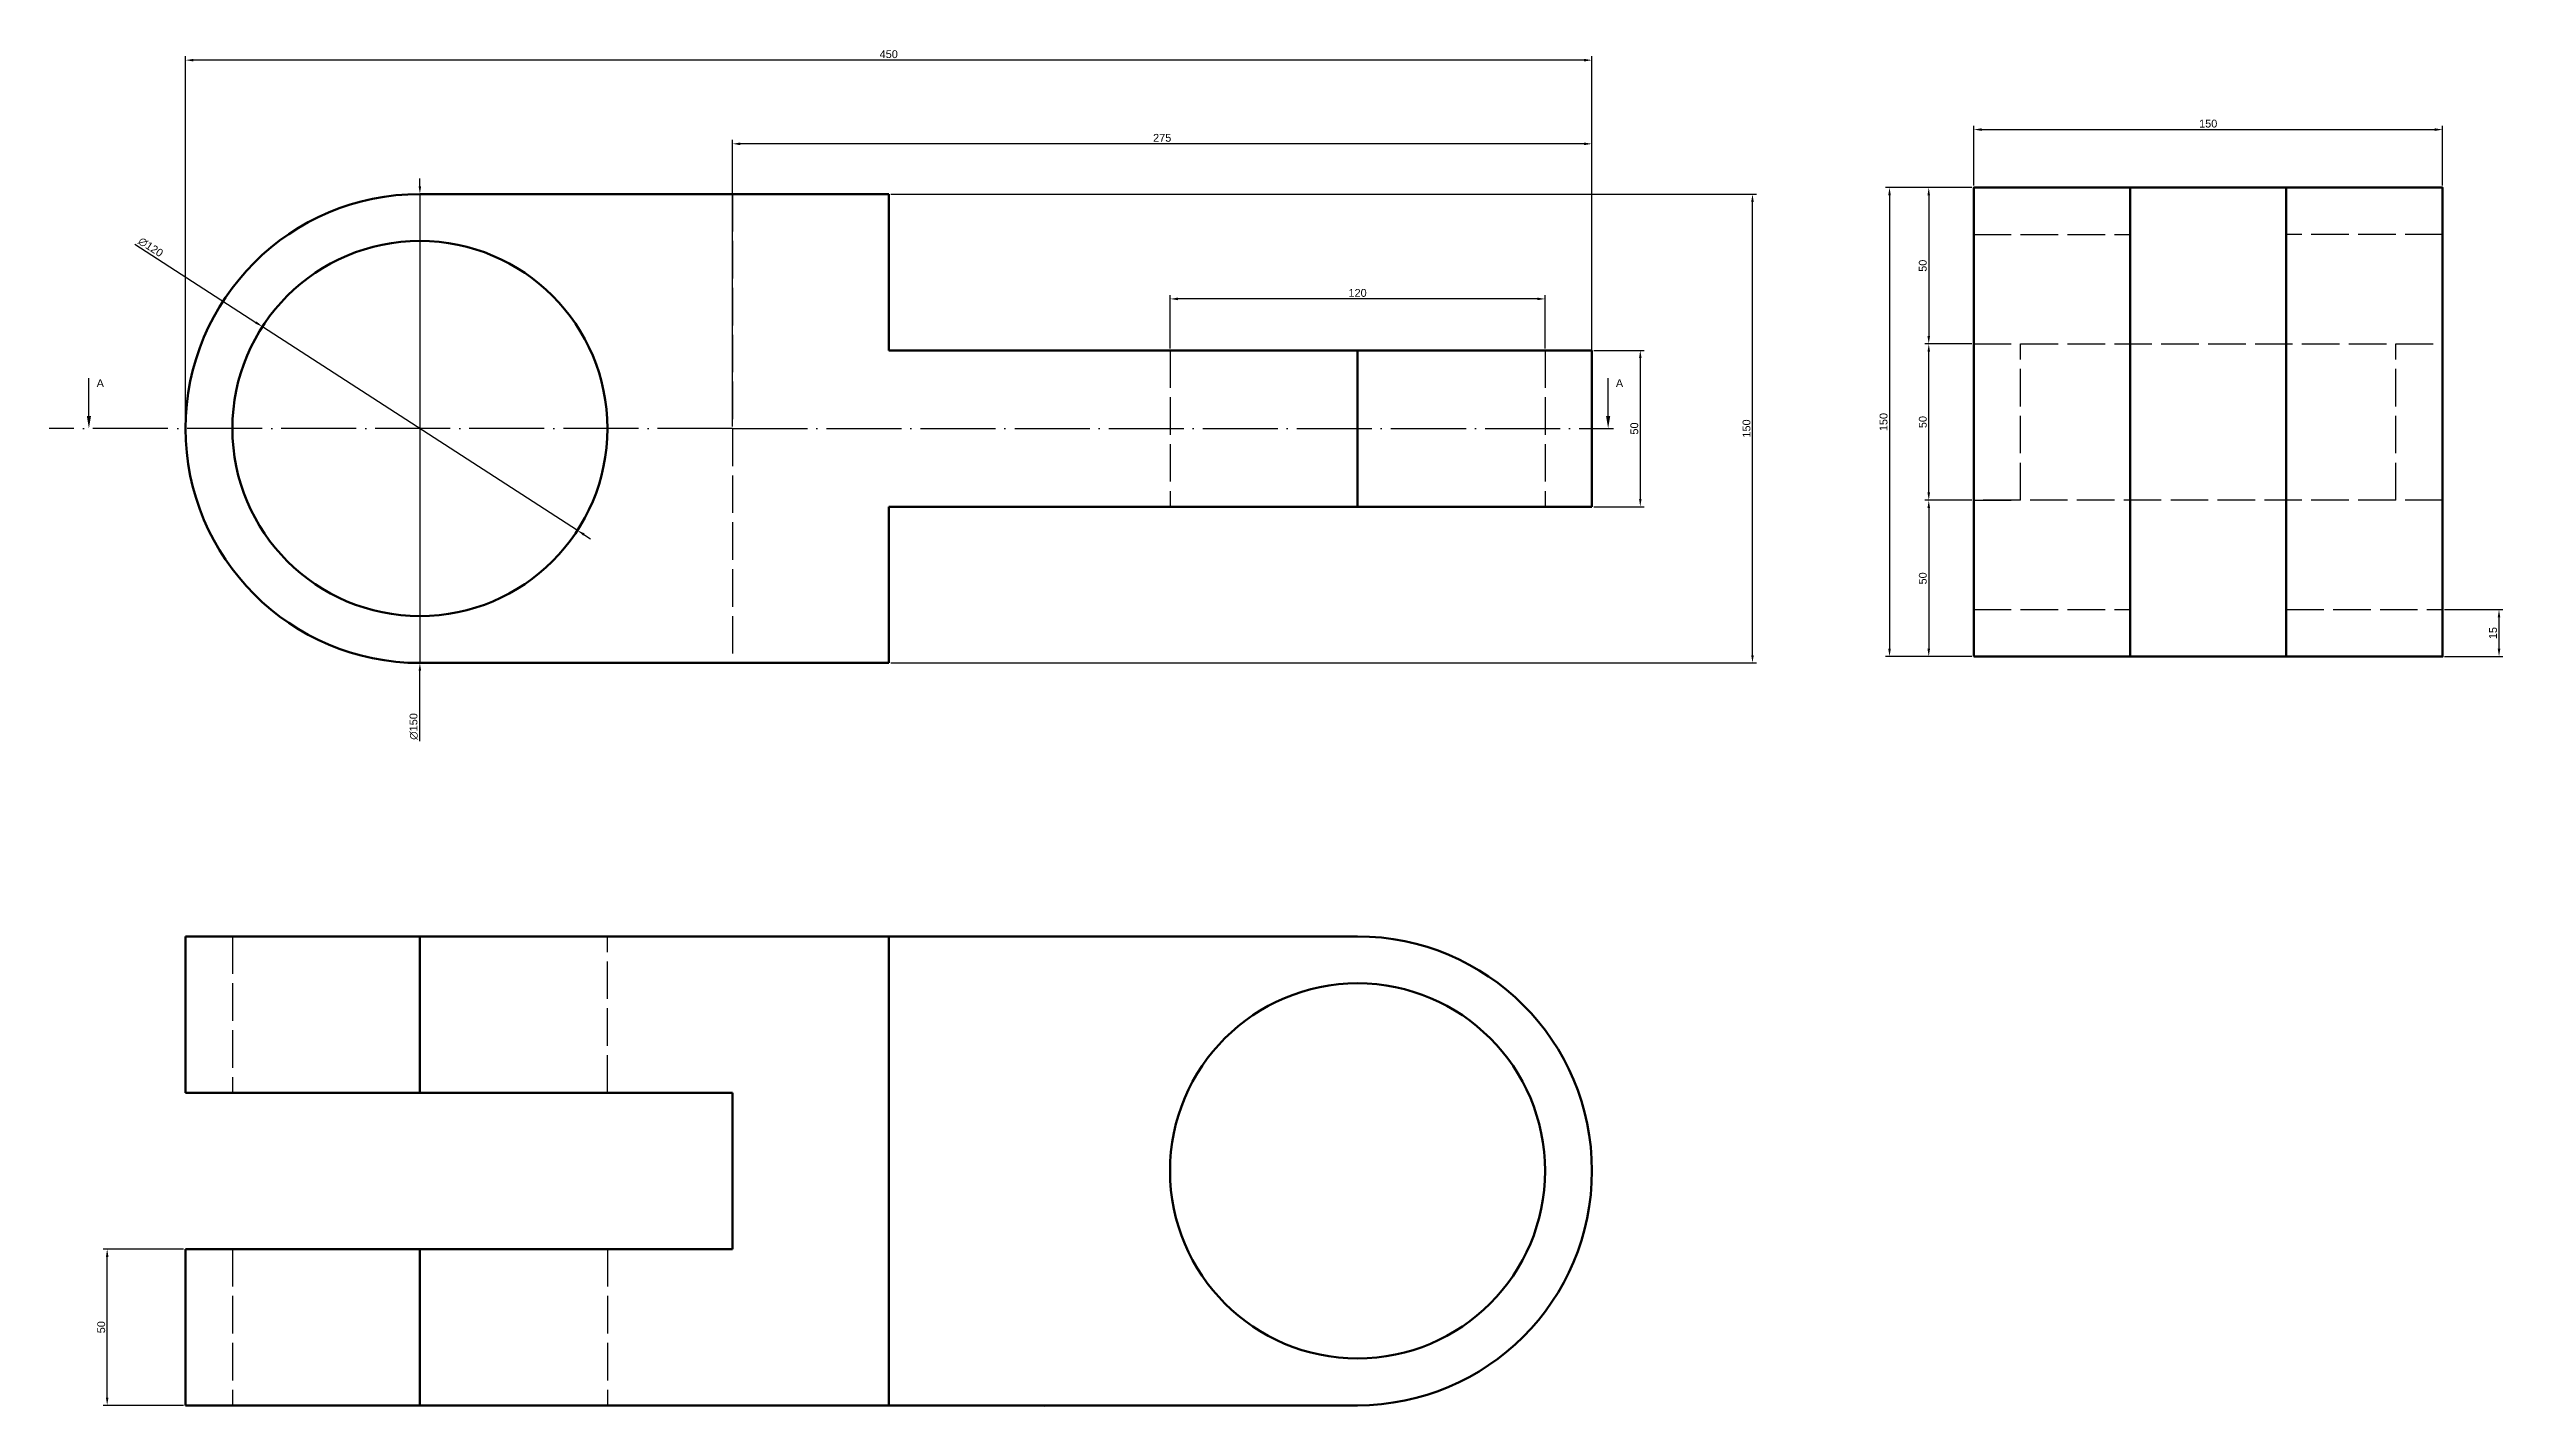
# Model space of a CAD drawing. Header units: millimetres. Extents: x 963 to 2344, y 1313 to 1763.
# Drawn here: x 963 to 1748, y 1329 to 1763 of the extents above; entities that cross this region are included whole.
import ezdxf

# ---------------------------------------------------------------- set-up
doc = ezdxf.new("R2010")
doc.units = ezdxf.units.MM
doc.linetypes.add('ACAD_ISO02W100', pattern=[15, 12, -3])
doc.linetypes.add('ACAD_ISO04W100', pattern=[30, 24, -3, 0, -3])
doc.layers.add('contorno', color=7, linetype='Continuous', lineweight=60)
doc.layers.add('corte', color=7, linetype='ACAD_ISO04W100', lineweight=30)
doc.layers.add('cotas', color=7, linetype='Continuous')
doc.layers.add('lineas auxiliares', color=7, linetype='ACAD_ISO02W100')
doc.styles.get("Standard").update_dxf_attribs({"font": 'ARIAL.TTF'})
doc.dimstyles.new('ISO-25', dxfattribs={"dimtxt": 2.5, "dimasz": 2.5, "dimexe": 1.25, "dimexo": 0.625, "dimtad": 1, "dimtxsty": 'Standard', "dimcen": 2.5, "dimadec": 0, "dimazin": 0, "dimtfac": 1, "dimtmove": 0, "dimatfit": 3, "dimfxl": 1, "dimarcsym": 0})

# ---------------------------------------------------------------- blocks, each defined once
blk = doc.blocks.new('*D4')
at = {"layer": 'cotas', "color": 0, "lineweight": -2}
for p, q in [((1006.22, 1378.9), (980.54, 1378.9)), ((981.79, 1331.4), (981.79, 1376.4)), ((1006.22, 1328.9), (980.54, 1328.9))]:
    blk.add_line(p, q, dxfattribs=at)
at = {"layer": 'cotas', "color": 0}
for points in [[(981.38, 1376.4), (982.21, 1376.4), (981.79, 1378.9)], [(981.38, 1331.4), (982.21, 1331.4), (981.79, 1328.9)]]:
    blk.add_solid(points, dxfattribs=at)
at = {"layer": 'Defpoints', "color": 0}
for p in [(981.79, 1378.9), (1006.85, 1378.9), (1006.85, 1328.9)]:
    blk.add_point(p, dxfattribs=at)
at = {"layer": 'cotas', "color": 0, "insert": (979.89, 1353.9), "char_height": 2.5, "attachment_point": 5, "rotation": 90}
blk.add_mtext('50', dxfattribs=at)
blk = doc.blocks.new('*D5')
at = {"layer": 'cotas', "color": 0, "lineweight": -2}
for p, q in [((1457.47, 1666.35), (1473.56, 1666.35)), ((1472.31, 1663.85), (1472.31, 1618.85)), ((1457.47, 1616.35), (1473.56, 1616.35))]:
    blk.add_line(p, q, dxfattribs=at)
at = {"layer": 'cotas', "color": 0}
for points in [[(1471.9, 1663.85), (1472.73, 1663.85), (1472.31, 1666.35)], [(1471.9, 1618.85), (1472.73, 1618.85), (1472.31, 1616.35)]]:
    blk.add_solid(points, dxfattribs=at)
at = {"layer": 'Defpoints', "color": 0}
for p in [(1456.85, 1666.35), (1456.85, 1616.35), (1472.31, 1616.35)]:
    blk.add_point(p, dxfattribs=at)
at = {"layer": 'cotas', "color": 0, "insert": (1470.41, 1641.35), "char_height": 2.5, "attachment_point": 5, "rotation": 90}
blk.add_mtext('50', dxfattribs=at)
blk = doc.blocks.new('*D6')
at = {"layer": 'cotas', "color": 0, "lineweight": -2}
for p, q in [((1232.47, 1716.35), (1509.45, 1716.35)), ((1508.2, 1568.85), (1508.2, 1713.85)), ((1232.47, 1566.35), (1509.45, 1566.35))]:
    blk.add_line(p, q, dxfattribs=at)
at = {"layer": 'cotas', "color": 0}
for points in [[(1507.79, 1713.85), (1508.62, 1713.85), (1508.2, 1716.35)], [(1507.79, 1568.85), (1508.62, 1568.85), (1508.2, 1566.35)]]:
    blk.add_solid(points, dxfattribs=at)
at = {"layer": 'Defpoints', "color": 0}
for p in [(1231.85, 1716.35), (1508.2, 1716.35), (1231.85, 1566.35)]:
    blk.add_point(p, dxfattribs=at)
at = {"layer": 'cotas', "color": 0, "insert": (1506.3, 1641.35), "char_height": 2.5, "attachment_point": 5, "rotation": 90}
blk.add_mtext('150', dxfattribs=at)
blk = doc.blocks.new('*D8')
at = {"layer": 'cotas', "color": 0, "lineweight": -2}
for p, q in [((990.67, 1700.27), (1029.35, 1675.27)), ((1132.24, 1608.78), (1031.45, 1673.91)), ((1134.34, 1607.43), (1136.44, 1606.07))]:
    blk.add_line(p, q, dxfattribs=at)
at = {"layer": 'cotas', "color": 0}
for points in [[(1029.58, 1675.62), (1029.13, 1674.92), (1031.45, 1673.91)], [(1134.56, 1607.78), (1134.11, 1607.08), (1132.24, 1608.78)]]:
    blk.add_solid(points, dxfattribs=at)
at = {"layer": 'Defpoints', "color": 0}
for p in [(1031.45, 1673.91), (1132.24, 1608.78)]:
    blk.add_point(p, dxfattribs=at)
at = {"layer": 'cotas', "color": 0, "insert": (995.72, 1699.35), "char_height": 2.5, "attachment_point": 5, "rotation": 327.12787}
blk.add_mtext('∅120', dxfattribs=at)
blk = doc.blocks.new('*D10')
at = {"layer": 'cotas', "color": 0, "lineweight": -2}
for p, q in [((1729.63, 1583.41), (1748.31, 1583.41)), ((1747.06, 1570.91), (1747.06, 1580.91)), ((1729.63, 1568.41), (1748.31, 1568.41))]:
    blk.add_line(p, q, dxfattribs=at)
at = {"layer": 'cotas', "color": 0}
for points in [[(1746.64, 1580.91), (1747.47, 1580.91), (1747.06, 1583.41)], [(1746.64, 1570.91), (1747.47, 1570.91), (1747.06, 1568.41)]]:
    blk.add_solid(points, dxfattribs=at)
at = {"layer": 'Defpoints', "color": 0}
for p in [(1729.01, 1583.41), (1747.06, 1583.41), (1729.01, 1568.41)]:
    blk.add_point(p, dxfattribs=at)
at = {"layer": 'cotas', "color": 0, "insert": (1745.16, 1575.91), "char_height": 2.5, "attachment_point": 5, "rotation": 90}
blk.add_mtext('15', dxfattribs=at)
blk = doc.blocks.new('*D11')
at = {"layer": 'cotas', "color": 0, "lineweight": -2}
for p, q in [((1579.01, 1719.04), (1579.01, 1738.21)), ((1581.51, 1736.96), (1726.51, 1736.96)), ((1729.01, 1719.04), (1729.01, 1738.21))]:
    blk.add_line(p, q, dxfattribs=at)
at = {"layer": 'cotas', "color": 0}
for points in [[(1581.51, 1737.37), (1581.51, 1736.54), (1579.01, 1736.96)], [(1726.51, 1737.37), (1726.51, 1736.54), (1729.01, 1736.96)]]:
    blk.add_solid(points, dxfattribs=at)
at = {"layer": 'Defpoints', "color": 0}
for p in [(1729.01, 1736.96), (1579.01, 1718.41), (1729.01, 1718.41)]:
    blk.add_point(p, dxfattribs=at)
at = {"layer": 'cotas', "color": 0, "insert": (1654.01, 1738.86), "char_height": 2.5, "attachment_point": 5}
blk.add_mtext('150', dxfattribs=at)
blk = doc.blocks.new('*D15')
at = {"layer": 'cotas', "color": 0, "lineweight": -2}
for p, q in [((1578.38, 1718.41), (1563.35, 1718.41)), ((1564.6, 1715.91), (1564.6, 1670.91)), ((1578.38, 1668.41), (1563.35, 1668.41))]:
    blk.add_line(p, q, dxfattribs=at)
at = {"layer": 'cotas', "color": 0}
for points in [[(1564.18, 1715.91), (1565.01, 1715.91), (1564.6, 1718.41)], [(1564.18, 1670.91), (1565.01, 1670.91), (1564.6, 1668.41)]]:
    blk.add_solid(points, dxfattribs=at)
at = {"layer": 'Defpoints', "color": 0}
for p in [(1579.01, 1718.41), (1564.6, 1668.41), (1579.01, 1668.41)]:
    blk.add_point(p, dxfattribs=at)
at = {"layer": 'cotas', "color": 0, "insert": (1562.69, 1693.41), "char_height": 2.5, "attachment_point": 5, "rotation": 90}
blk.add_mtext('50', dxfattribs=at)
blk = doc.blocks.new('*D16')
at = {"layer": 'cotas', "color": 0, "lineweight": -2}
for p, q in [((1578.38, 1668.41), (1563.36, 1668.41)), ((1564.61, 1620.91), (1564.61, 1665.91)), ((1578.38, 1618.41), (1563.36, 1618.41))]:
    blk.add_line(p, q, dxfattribs=at)
at = {"layer": 'cotas', "color": 0}
for points in [[(1564.19, 1665.91), (1565.02, 1665.91), (1564.61, 1668.41)], [(1564.19, 1620.91), (1565.02, 1620.91), (1564.61, 1618.41)]]:
    blk.add_solid(points, dxfattribs=at)
at = {"layer": 'Defpoints', "color": 0}
for p in [(1564.61, 1668.41), (1579.01, 1668.41), (1579.01, 1618.41)]:
    blk.add_point(p, dxfattribs=at)
at = {"layer": 'cotas', "color": 0, "insert": (1562.7, 1643.41), "char_height": 2.5, "attachment_point": 5, "rotation": 90}
blk.add_mtext('50', dxfattribs=at)
blk = doc.blocks.new('*D17')
at = {"layer": 'cotas', "color": 0, "lineweight": -2}
for p, q in [((1578.38, 1618.41), (1563.36, 1618.41)), ((1564.61, 1615.91), (1564.61, 1570.91)), ((1578.38, 1568.41), (1563.36, 1568.41))]:
    blk.add_line(p, q, dxfattribs=at)
at = {"layer": 'cotas', "color": 0}
for points in [[(1564.19, 1615.91), (1565.02, 1615.91), (1564.61, 1618.41)], [(1564.19, 1570.91), (1565.02, 1570.91), (1564.61, 1568.41)]]:
    blk.add_solid(points, dxfattribs=at)
at = {"layer": 'Defpoints', "color": 0}
for p in [(1579.01, 1618.41), (1564.61, 1568.41), (1579.01, 1568.41)]:
    blk.add_point(p, dxfattribs=at)
at = {"layer": 'cotas', "color": 0, "insert": (1562.7, 1593.41), "char_height": 2.5, "attachment_point": 5, "rotation": 90}
blk.add_mtext('50', dxfattribs=at)
blk = doc.blocks.new('*D18')
at = {"layer": 'cotas', "color": 0, "lineweight": -2}
for p, q in [((1578.38, 1718.41), (1550.8, 1718.41)), ((1552.05, 1715.91), (1552.05, 1570.91)), ((1578.38, 1568.41), (1550.8, 1568.41))]:
    blk.add_line(p, q, dxfattribs=at)
at = {"layer": 'cotas', "color": 0}
for points in [[(1551.63, 1715.91), (1552.47, 1715.91), (1552.05, 1718.41)], [(1551.63, 1570.91), (1552.47, 1570.91), (1552.05, 1568.41)]]:
    blk.add_solid(points, dxfattribs=at)
at = {"layer": 'Defpoints', "color": 0}
for p in [(1579.01, 1718.41), (1552.05, 1568.41), (1579.01, 1568.41)]:
    blk.add_point(p, dxfattribs=at)
at = {"layer": 'cotas', "color": 0, "insert": (1550.15, 1643.41), "char_height": 2.5, "attachment_point": 5, "rotation": 90}
blk.add_mtext('150', dxfattribs=at)
blk = doc.blocks.new('*D19')
at = {"layer": 'cotas', "color": 0, "lineweight": -2}
for p, q in [((1321.85, 1666.97), (1321.85, 1684.05)), ((1439.35, 1682.8), (1324.35, 1682.8)), ((1441.85, 1666.97), (1441.85, 1684.05))]:
    blk.add_line(p, q, dxfattribs=at)
at = {"layer": 'cotas', "color": 0}
for points in [[(1324.35, 1683.22), (1324.35, 1682.39), (1321.85, 1682.8)], [(1439.35, 1683.22), (1439.35, 1682.39), (1441.85, 1682.8)]]:
    blk.add_solid(points, dxfattribs=at)
at = {"layer": 'Defpoints', "color": 0}
for p in [(1321.85, 1682.8), (1321.85, 1666.35), (1441.85, 1666.35)]:
    blk.add_point(p, dxfattribs=at)
at = {"layer": 'cotas', "color": 0, "insert": (1381.85, 1684.7), "char_height": 2.5, "attachment_point": 5}
blk.add_mtext('120', dxfattribs=at)
blk = doc.blocks.new('*D20')
at = {"layer": 'cotas', "color": 0, "lineweight": -2}
for p, q in [((1081.85, 1718.85), (1081.85, 1721.35)), ((1081.85, 1716.35), (1081.85, 1566.35)), ((1081.85, 1541.3), (1081.85, 1563.85))]:
    blk.add_line(p, q, dxfattribs=at)
at = {"layer": 'cotas', "color": 0}
for points in [[(1081.43, 1718.85), (1082.26, 1718.85), (1081.85, 1716.35)], [(1081.43, 1563.85), (1082.26, 1563.85), (1081.85, 1566.35)]]:
    blk.add_solid(points, dxfattribs=at)
at = {"layer": 'Defpoints', "color": 0}
for p in [(1081.85, 1716.35), (1081.85, 1566.35)]:
    blk.add_point(p, dxfattribs=at)
at = {"layer": 'cotas', "color": 0, "insert": (1079.87, 1546.04), "char_height": 2.5, "attachment_point": 5, "rotation": 90}
blk.add_mtext('∅150', dxfattribs=at)
blk = doc.blocks.new('*D28')
at = {"layer": 'cotas', "color": 0, "lineweight": -2}
for p, q in [((1006.85, 1641.97), (1006.85, 1760.42)), ((1454.35, 1759.17), (1009.35, 1759.17)), ((1456.85, 1641.97), (1456.85, 1760.42))]:
    blk.add_line(p, q, dxfattribs=at)
at = {"layer": 'cotas', "color": 0}
for points in [[(1009.35, 1759.58), (1009.35, 1758.75), (1006.85, 1759.17)], [(1454.35, 1759.58), (1454.35, 1758.75), (1456.85, 1759.17)]]:
    blk.add_solid(points, dxfattribs=at)
at = {"layer": 'Defpoints', "color": 0}
for p in [(1006.85, 1759.17), (1006.85, 1641.35), (1456.85, 1641.35)]:
    blk.add_point(p, dxfattribs=at)
at = {"layer": 'cotas', "color": 0, "insert": (1231.85, 1761.07), "char_height": 2.5, "attachment_point": 5}
blk.add_mtext('450', dxfattribs=at)
blk = doc.blocks.new('*D29')
at = {"layer": 'cotas', "color": 0, "lineweight": -2}
for p, q in [((1181.85, 1641.97), (1181.85, 1733.66)), ((1454.35, 1732.41), (1184.35, 1732.41)), ((1456.85, 1642.6), (1456.85, 1733.66))]:
    blk.add_line(p, q, dxfattribs=at)
at = {"layer": 'cotas', "color": 0}
for points in [[(1184.35, 1732.82), (1184.35, 1731.99), (1181.85, 1732.41)], [(1454.35, 1732.82), (1454.35, 1731.99), (1456.85, 1732.41)]]:
    blk.add_solid(points, dxfattribs=at)
at = {"layer": 'Defpoints', "color": 0}
for p in [(1181.85, 1732.41), (1181.85, 1641.35), (1456.85, 1641.97)]:
    blk.add_point(p, dxfattribs=at)
at = {"layer": 'cotas', "color": 0, "insert": (1319.35, 1734.31), "char_height": 2.5, "attachment_point": 5}
blk.add_mtext('275', dxfattribs=at)

msp = doc.modelspace()

# ---------------------------------------------------------------- linework, layer by layer
at = {"layer": 'contorno'}
for p, q in [((1081.846, 1716.349), (1231.846, 1716.349)), ((1231.846, 1716.349), (1231.846, 1666.349)), ((1579.006, 1718.414), (1629.006, 1718.414)), ((1629.006, 1718.414), (1629.006, 1568.414)), ((1679.006, 1568.414), (1679.006, 1718.414)), ((1231.846, 1666.349), (1456.846, 1666.349)), ((1381.846, 1616.349), (1381.846, 1666.349)), ((1456.846, 1666.349), (1456.846, 1616.349)), ((1456.846, 1616.349), (1231.846, 1616.349)), ((1231.846, 1616.349), (1231.846, 1566.349)), ((1456.846, 1616.349), (1381.846, 1616.349)), ((1231.846, 1566.349), (1081.846, 1566.349)), ((1629.006, 1568.414), (1679.006, 1568.414)), ((1006.846, 1478.899), (1231.846, 1478.899)), ((1006.846, 1428.899), (1006.846, 1478.899)), ((1081.846, 1428.899), (1081.846, 1478.899)), ((1231.846, 1478.899), (1231.846, 1328.899)), ((1231.846, 1428.899), (1231.846, 1478.899)), ((1231.846, 1478.899), (1381.846, 1478.899)), ((1181.846, 1428.899), (1006.846, 1428.899)), ((1006.846, 1428.899), (1081.846, 1428.899)), ((1181.846, 1378.899), (1181.846, 1428.899)), ((1006.846, 1328.899), (1006.846, 1378.899)), ((1006.846, 1378.899), (1181.846, 1378.899)), ((1081.846, 1328.899), (1081.846, 1378.899)), ((1231.846, 1328.899), (1231.846, 1378.899)), ((1231.846, 1328.899), (1006.846, 1328.899)), ((1006.846, 1328.899), (1081.846, 1328.899)), ((1381.846, 1328.899), (1231.846, 1328.899)), ((1231.846, 1328.899), (1281.845, 1328.72))]:
    msp.add_line(p, q, dxfattribs=at)
msp.add_lwpolyline([(1579.006, 1568.414), (1729.006, 1568.414), (1729.006, 1718.414), (1579.006, 1718.414)], close=True, dxfattribs=at)
for centre in [(1081.846, 1641.349), (1381.846, 1403.899)]:
    msp.add_circle(centre, 60, dxfattribs=at)
for centre, start, end in [((1081.846, 1641.349), 90, 270), ((1381.846, 1403.899), 270, 90)]:
    msp.add_arc(centre, 75, start, end, dxfattribs=at)
at = {"layer": 'corte'}
for q in [(963.201, 1641.349), (1463.745, 1641.349)]:
    msp.add_line((1181.846, 1641.349), q, dxfattribs=at)
at = {"layer": 'corte', "linetype": 'ByBlock', "lineweight": -2}
for points in [[(975.945, 1645.349), (975.945, 1657.485)], [(1462.019, 1645.349), (1462.019, 1657.485)]]:
    msp.add_lwpolyline(points, dxfattribs=at)
at = {"layer": 'corte'}
for points in [[(976.612, 1645.349), (975.945, 1641.349), (975.278, 1645.349)], [(1462.685, 1645.349), (1462.019, 1641.349), (1461.352, 1645.349)]]:
    msp.add_solid(points, dxfattribs=at)
at = {"layer": 'lineas auxiliares'}
for p, q in [((1231.846, 1716.349), (1181.846, 1716.349)), ((1181.846, 1716.349), (1181.846, 1566.349)), ((1579.006, 1718.414), (1579.006, 1668.414)), ((1579.006, 1718.414), (1579.006, 1703.414)), ((1729.006, 1718.414), (1729.006, 1703.414)), ((1579.006, 1703.414), (1629.006, 1703.414)), ((1729.006, 1703.414), (1679.006, 1703.414)), ((1381.846, 1666.349), (1321.846, 1666.349)), ((1321.846, 1666.349), (1321.846, 1616.349)), ((1456.846, 1666.349), (1441.846, 1666.349)), ((1441.846, 1666.349), (1441.846, 1616.349)), ((1579.006, 1668.414), (1729.006, 1668.414)), ((1594.006, 1618.414), (1594.006, 1668.414)), ((1714.006, 1618.414), (1714.006, 1668.414)), ((1729.006, 1668.414), (1729.006, 1618.414)), ((1729.006, 1618.414), (1579.006, 1618.414)), ((1579.006, 1618.414), (1594.006, 1618.414)), ((1729.006, 1618.414), (1714.006, 1618.414)), ((1579.006, 1568.414), (1579.006, 1583.414)), ((1579.006, 1583.414), (1629.006, 1583.414)), ((1679.006, 1568.414), (1679.006, 1583.414)), ((1679.006, 1583.414), (1729.006, 1583.414)), ((1006.846, 1478.899), (1021.846, 1478.899)), ((1021.846, 1478.899), (1021.846, 1428.899)), ((1141.846, 1428.899), (1141.846, 1478.899)), ((1081.846, 1428.899), (1141.846, 1428.899)), ((1006.846, 1378.899), (1021.846, 1378.899)), ((1021.846, 1378.899), (1021.846, 1328.899)), ((1081.846, 1378.899), (1141.846, 1378.899)), ((1141.846, 1378.899), (1141.846, 1328.899))]:
    msp.add_line(p, q, dxfattribs=at)

# ---------------------------------------------------------------- texts
at = {"layer": 'corte', "char_height": 2.5, "attachment_point": 1}
for insert in [(978.423, 1657.096), (1464.497, 1657.096)]:
    msp.add_mtext_dynamic_manual_height_columns('A', width=10.30566, gutter_width=12.5, heights=[0], dxfattribs=dict(at, insert=insert))

# ---------------------------------------------------------------- dimensions: what is measured, and where the dimension line sits
at = {"layer": 'cotas'}
for base, p1, p2, picture, middle in [((1006.846, 1759.168), (1456.846, 1641.349), (1006.846, 1641.349), '*D28', (1231.846, 1761.069)), ((1181.846, 1732.407), (1456.846, 1641.974), (1181.846, 1641.349), '*D29', (1319.346, 1734.309)), ((1729.006, 1736.956), (1579.006, 1718.414), (1729.006, 1718.414), '*D11', (1654.006, 1738.857)), ((1321.846, 1682.802), (1441.846, 1666.349), (1321.846, 1666.349), '*D19', (1381.846, 1684.703))]:
    dim = msp.add_linear_dim(base=base, p1=p1, p2=p2, dimstyle='ISO-25', dxfattribs=at)
    dim.commit()
    dim.dimension.update_dxf_attribs({"geometry": picture, "text_midpoint": middle})
for p1, p2, picture, middle in [((1081.846, 1716.349), (1081.846, 1566.349), '*D20', (1081.846, 1546.044)), ((1132.239, 1608.783), (1031.453, 1673.915), '*D8', (994.653, 1697.696))]:
    dim = msp.add_diameter_dim_2p(p1=p1, p2=p2, dimstyle='ISO-25', dxfattribs=at)
    dim.commit()
    dim.dimension.update_dxf_attribs({"geometry": picture, "text_midpoint": middle, "dimtype": 163})
for base, p1, p2, picture, middle in [((1508.202, 1716.349), (1231.846, 1566.349), (1231.846, 1716.349), '*D6', (1506.3, 1641.349)), ((1552.05, 1568.414), (1579.006, 1718.414), (1579.006, 1568.414), '*D18', (1550.149, 1643.414)), ((1564.595, 1668.414), (1579.006, 1718.414), (1579.006, 1668.414), '*D15', (1562.694, 1693.414)), ((1472.312, 1616.349), (1456.846, 1666.349), (1456.846, 1616.349), '*D5', (1470.411, 1641.349)), ((1564.605, 1668.414), (1579.006, 1618.414), (1579.006, 1668.414), '*D16', (1562.704, 1643.414)), ((1564.605, 1568.414), (1579.006, 1618.414), (1579.006, 1568.414), '*D17', (1562.704, 1593.414)), ((1747.058, 1583.414), (1729.006, 1568.414), (1729.006, 1583.414), '*D10', (1745.157, 1575.914)), ((981.792, 1378.899), (1006.846, 1328.899), (1006.846, 1378.899), '*D4', (979.89, 1353.899))]:
    dim = msp.add_linear_dim(base=base, p1=p1, p2=p2, angle=90, dimstyle='ISO-25', dxfattribs=at)
    dim.commit()
    dim.dimension.update_dxf_attribs({"geometry": picture, "text_midpoint": middle})

doc.saveas('drawing.dxf')
